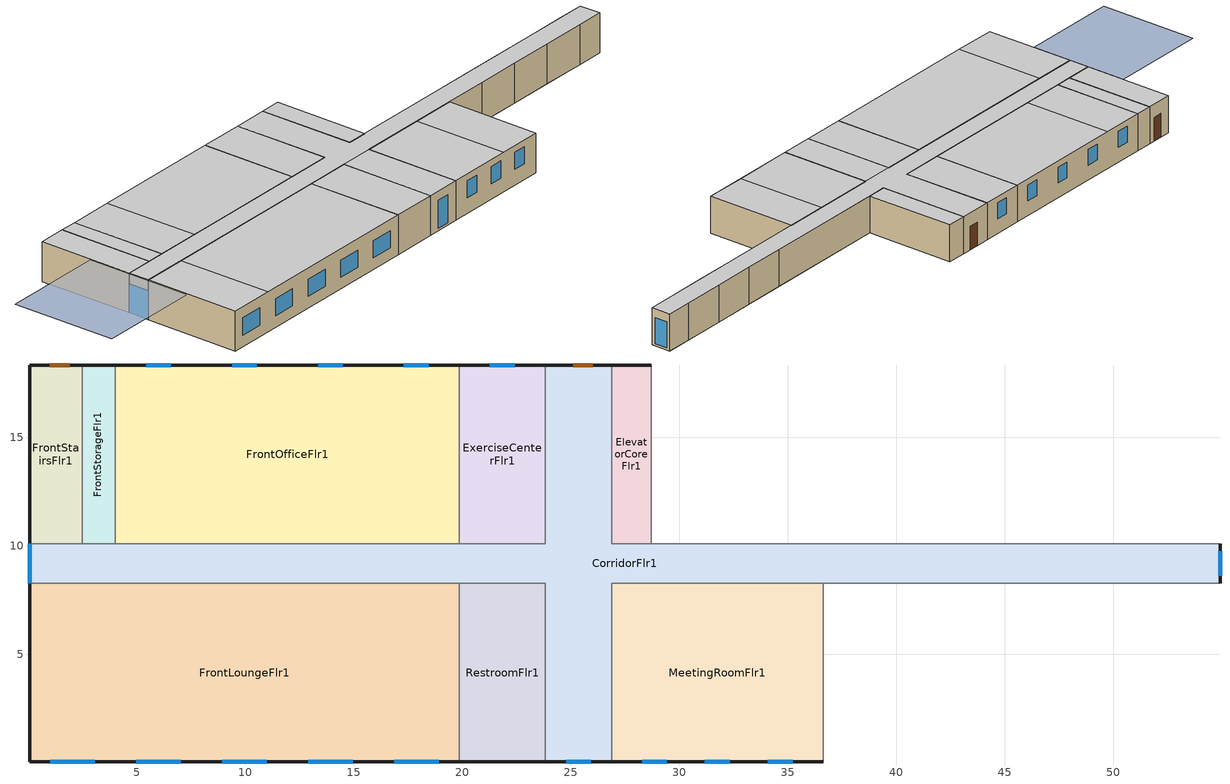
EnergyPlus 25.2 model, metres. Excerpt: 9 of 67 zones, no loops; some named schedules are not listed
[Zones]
CorridorFlr1
 floor ground (S_CorridorFlr1_0_0_0_Ffactor): 54.91,8.28 26.87,8.28 26.87,0.05 23.82,0.05 23.82,8.28 0.05,8.28 0.05,10.11 23.82,10.11 23.82,18.34 26.87,18.34 26.87,10.11 54.91,10.11 z0
 wall outside (nonres_ext_wall_grd): 54.91,8.28 54.91,10.11 / 26.87,18.34 23.82,18.34 / 0.05,10.11 0.05,8.28 / 23.82,0.05 26.87,0.05 z0:3.35
 wall to RearStairsFlr1 (int_wall): 54.91,10.11 52.47,10.11 z0:3.35
 wall to GuestRoom104 (int_wall): 52.47,10.11 48.51,10.11 z0:3.35
 wall to GuestRoom105 (int_wall): 48.51,10.11 44.55,10.11 z0:3.35
 wall to EmployeeLoungeFlr1 (int_wall): 44.55,10.11 40.59,10.11 z0:3.35
 wall to LaundryRoomFlr1 (int_wall): 40.59,10.11 28.7,10.11 z0:3.35
 wall to ElevatorCoreFlr1 (int_wall): 28.7,10.11 26.87,10.11 26.87,18.34 z0:3.35
 wall to ExerciseCenterFlr1 (int_wall): 23.82,18.34 23.82,10.11 19.86,10.11 z0:3.35
 wall to FrontOfficeFlr1 (int_wall): 19.86,10.11 4.01,10.11 z0:3.35
 wall to FrontStorageFlr1 (int_wall): 4.01,10.11 2.49,10.11 z0:3.35
 wall to FrontStairsFlr1 (int_wall): 2.49,10.11 0.05,10.11 z0:3.35
 wall to FrontLoungeFlr1 (int_wall): 0.05,8.28 19.86,8.28 z0:3.35
 wall to RestroomFlr1 (int_wall): 19.86,8.28 23.82,8.28 23.82,0.05 z0:3.35
 wall to MeetingRoomFlr1 (int_wall): 26.87,0.05 26.87,8.28 36.62,8.28 z0:3.35
 wall to MechanicalRoomFlr1 (int_wall): 36.62,8.28 40.59,8.28 z0:3.35
 wall to GuestRoom101 (int_wall): 40.59,8.28 44.55,8.28 z0:3.35
 wall to GuestRoom102 (int_wall): 44.55,8.28 48.51,8.28 z0:3.35
 wall to GuestRoom103 (int_wall): 48.51,8.28 52.47,8.28 z0:3.35
 wall to RearStorageFlr1 (int_wall): 52.47,8.28 54.91,8.28 z0:3.35
 window (NonresWindow_U_0.248_SHGC_0.21): 54.91,8.62 54.91,9.76 / 24.78,0.05 25.92,0.05 z0.19:2.55; 0.05,10.11 0.05,8.28 z0:2.44
 door (Swinging Door_con): 26.01,18.34 25.1,18.34 z0:2.13
 ceiling to CorridorFlr2 (int_slab_ceiling): 0.05,8.28 54.91,8.28 54.91,10.11 26.87,10.11 26.87,18.34 23.82,18.34 23.82,10.11 0.05,10.11 z3.35
 ceiling to GuestRoom206_208 (int_slab_ceiling): 23.82,0.05 26.87,0.05 26.87,8.28 23.82,8.28 z3.35
ElevatorCoreFlr1
 floor ground (S_ElevatorCoreFlr1_0_0_0_Ffactor): 28.7,10.11 26.87,10.11 26.87,18.34 28.7,18.34 z0
 wall outside (nonres_ext_wall_grd): 28.7,18.34 26.87,18.34 z0:3.35
 wall to LaundryRoomFlr1 (int_wall): 28.7,10.11 28.7,18.34 z0:3.35
 ceiling to ElevatorCoreFlr2 (int_slab_ceiling): 26.87,10.11 28.7,10.11 28.7,18.34 26.87,18.34 z3.35
ExerciseCenterFlr1
 floor ground (S_ExerciseCenterFlr1_0_0_0_Ffactor): 23.82,10.11 19.86,10.11 19.86,18.34 23.82,18.34 z0
 wall outside (nonres_ext_wall_grd): 23.82,18.34 19.86,18.34 z0:3.35
 wall to FrontOfficeFlr1 (int_wall): 19.86,18.34 19.86,10.11 z0:3.35
 window (NonresWindow_U_0.248_SHGC_0.21): 22.41,18.34 21.27,18.34 z1.34:2.78
 ceiling to GuestRoom220_223 (int_slab_ceiling): 19.86,10.11 23.82,10.11 23.82,18.34 19.86,18.34 z3.35
FrontOfficeFlr1
 floor ground (S_FrontOfficeFlr1_0_0_0_Ffactor): 19.86,10.11 4.01,10.11 4.01,18.34 19.86,18.34 z0
 wall outside (nonres_ext_wall_grd): 19.86,18.34 4.01,18.34 z0:3.35
 wall to FrontStorageFlr1 (int_wall): 4.01,18.34 4.01,10.11 z0:3.35
 window (NonresWindow_U_0.248_SHGC_0.21): 18.45,18.34 17.31,18.34 / 14.49,18.34 13.34,18.34 / 10.52,18.34 9.38,18.34 / 6.56,18.34 5.42,18.34 z1.34:2.78
 ceiling to GuestRoom220_223 (int_slab_ceiling): 7.97,10.11 19.86,10.11 19.86,18.34 7.97,18.34 z3.35
 ceiling to GuestRoom224 (int_slab_ceiling): 4.01,10.11 7.97,10.11 7.97,18.34 4.01,18.34 z3.35
FrontStorageFlr1
 floor ground (S_FrontStorageFlr1_0_0_0_Ffactor): 4.01,10.11 2.49,10.11 2.49,18.34 4.01,18.34 z0
 wall outside (nonres_ext_wall_grd): 4.01,18.34 2.49,18.34 z0:3.35
 wall to FrontStairsFlr1 (int_wall): 2.49,18.34 2.49,10.11 z0:3.35
 ceiling to FrontStorageFlr2 (int_slab_ceiling): 2.49,10.11 4.01,10.11 4.01,18.34 2.49,18.34 z3.35
FrontStairsFlr1
 floor ground (S_FrontStairsFlr1_0_0_0_Ffactor): 2.49,10.11 0.05,10.11 0.05,18.34 2.49,18.34 z0
 wall outside (nonres_ext_wall_grd): 2.49,18.34 0.05,18.34 0.05,10.11 z0:3.35
 door (Swinging Door_con): 1.89,18.34 0.98,18.34 z0:2.13
 ceiling to FrontStairsFlr2 (int_slab_ceiling): 0.05,10.11 2.49,10.11 2.49,18.34 0.05,18.34 z3.35
FrontLoungeFlr1
 floor ground (S_FrontLoungeFlr1_0_0_0_Ffactor): 19.86,0.05 0.05,0.05 0.05,8.28 19.86,8.28 z0
 wall outside (nonres_ext_wall_grd): 0.05,8.28 0.05,0.05 19.86,0.05 z0:3.35
 wall to RestroomFlr1 (int_wall): 19.86,0.05 19.86,8.28 z0:3.35
 window (NonresWindow_U_0.248_SHGC_0.21): 1,0.05 3.06,0.05 / 4.97,0.05 7.02,0.05 / 8.93,0.05 10.98,0.05 / 12.89,0.05 14.94,0.05 / 16.85,0.05 18.91,0.05 z0.95:2.4
 ceiling to GuestRoom201 (int_slab_ceiling): 0.05,0.05 4.01,0.05 4.01,8.28 0.05,8.28 z3.35
 ceiling to GuestRoom202_205 (int_slab_ceiling): 4.01,0.05 19.86,0.05 19.86,8.28 4.01,8.28 z3.35
RestroomFlr1
 floor ground (S_RestroomFlr1_0_0_0_Ffactor): 23.82,0.05 19.86,0.05 19.86,8.28 23.82,8.28 z0
 wall outside (nonres_ext_wall_grd): 19.86,0.05 23.82,0.05 z0:3.35
 ceiling to GuestRoom206_208 (int_slab_ceiling): 19.86,0.05 23.82,0.05 23.82,8.28 19.86,8.28 z3.35
MeetingRoomFlr1
 floor ground (S_MeetingRoomFlr1_0_0_0_Ffactor): 36.62,0.05 26.87,0.05 26.87,8.28 36.62,8.28 z0
 wall outside (nonres_ext_wall_grd): 26.87,0.05 36.62,0.05 z0:3.35
 wall to MechanicalRoomFlr1 (int_wall): 36.62,0.05 36.62,8.28 z0:3.35
 window (NonresWindow_U_0.248_SHGC_0.21): 28.28,0.05 29.42,0.05 / 34.07,0.05 35.22,0.05 / 31.18,0.05 32.32,0.05 z1.34:2.78
 ceiling to GuestRoom206_208 (int_slab_ceiling): 26.87,0.05 32.66,0.05 32.66,8.28 26.87,8.28 z3.35
 ceiling to GuestRoom209_212 (int_slab_ceiling): 32.66,0.05 36.62,0.05 36.62,8.28 32.66,8.28 z3.35
shading: 0,4.57 0,13.72 -9.14,13.72 -9.14,4.57 z3.35
[Building]
HotelSmall: North Axis=180; Terrain=Suburbs; Loads Convergence Tolerance Value=0.04; Temperature Convergence Tolerance Value=0.4; Solar Distribution=FullExterior; Maximum Number of Warmup Days=50; Minimum Number of Warmup Days=6
[Site:Location]
Albuquerque.Intl.Sunport_NM_USA WMO=723650: Latitude=35.04; Longitude=-106.62; Time Zone=-7; Elevation=1620
[SizingPeriod:DesignDay] Day of Month=21; DryBulb Temperature Range Modifier Type=DefaultMultipliers; Humidity Condition Type=Wetbulb; Barometric Pressure=83318; Rain Indicator=No; Snow Indicator=No; Daylight Saving Time Indicator=No
Name | Month | Day Type | Maximum DryBulb Temperature | Daily DryBulb Temperature Range | Wetbulb or DewPoint at Maximum DryBulb | Wind Speed | Wind Direction | Solar Model Indicator | Sky Clearness | ASHRAE Clear Sky Optical Depth for Beam Irradiance taub | ASHRAE Clear Sky Optical Depth for Diffuse Irradiance taud
Albuquerque.Intl.Sunport_NM_USA Ann Htg 99.6% Condns DB | 12 | WinterDesignDay | -7.9 | 0 | -7.9 | 3.2 | 0 | ASHRAEClearSky | 0
Albuquerque.Intl.Sunport_NM_USA Ann Clg .4% Condns DB=>MWB | 7 | SummerDesignDay | 35.1 | 13.5 | 15.7 | 4.4 | 220 | ASHRAETau |  | 0.463 | 1.887
[Site:GroundTemperature:FCfactorMethod]
January Ground Temperature=13.7; February Ground Temperature=7; March Ground Temperature=2.1; April Ground Temperature=2.6; May Ground Temperature=4.3; June Ground Temperature=8.8; July Ground Temperature=13.9; August Ground Temperature=17.8; September Ground Temperature=23.2; October Ground Temperature=25.6; November Ground Temperature=24.1; December Ground Temperature=20.5
[Site:WaterMainsTemperature]
Calculation Method=Correlation; Annual Average Outdoor Air Temperature=13.6333; Maximum Difference In Monthly Average Outdoor Air Temperatures=23.5
[Material]
Name | Roughness | Thickness | Conductivity | Density | Specific Heat | Thermal Absorptance | Solar Absorptance | Visible Absorptance
F07 25mm stucco | Smooth | 0.0254 | 0.72 | 1856 | 840 | 0.9 | 0.7 | 0.7
G01 13mm gypsum board | Smooth | 0.0127 | 0.16 | 800 | 1090 | 0.9 | 0.7 | 0.5
G01 16mm gypsum board | MediumSmooth | 0.0159 | 0.16 | 800 | 1090
100mm Normalweight concrete floor | MediumRough | 0.1016 | 2.31 | 2322 | 832
[Material:NoMass] Thermal Absorptance=0.9; Solar Absorptance=0.7
Name | Roughness | Thermal Resistance | Visible Absorptance
Opaque Door panel_con | MediumRough | 0.475973 | 0.7
CP02 CARPET PAD | VeryRough | 0.21648 | 0.8
Nonres_Exterior_Wall_Insulation_grd | MediumSmooth | 1.93875 | 0.7
[WindowMaterial:SimpleGlazingSystem]
Glazing Layer: UFactor=1.40821; Solar Heat Gain Coefficient=0.21; Visible Transmittance=0.29
[Construction]
Swinging Door_con: Opaque Door panel_con
int_wall: G01 13mm gypsum board, G01 13mm gypsum board
int_slab_ceiling: CP02 CARPET PAD, 100mm Normalweight concrete floor
nonres_ext_wall_grd: F07 25mm stucco, G01 16mm gypsum board, Nonres_Exterior_Wall_Insulation_grd, G01 16mm gypsum board
NonresWindow_U_0.248_SHGC_0.21: Glazing Layer
[Construction:FfactorGroundFloor] FFactor=0.90012
Name | Area | PerimeterExposed
S_CorridorFlr1_0_0_0_Ffactor | 150.506 | 9.7536
S_FrontLoungeFlr1_0_0_0_Ffactor | 163.056 | 28.0422
S_RestroomFlr1_0_0_0_Ffactor | 32.6113 | 3.9624
S_MeetingRoomFlr1_0_0_0_Ffactor | 80.2739 | 9.7536
S_ElevatorCoreFlr1_0_0_0_Ffactor | 15.0503 | 1.8288
S_ExerciseCenterFlr1_0_0_0_Ffactor | 32.609 | 3.9624
S_FrontOfficeFlr1_0_0_0_Ffactor | 130.436 | 15.8496
S_FrontStairsFlr1_0_0_0_Ffactor | 20.0671 | 10.668
S_FrontStorageFlr1_0_0_0_Ffactor | 12.5419 | 1.524
[Zone] Type=1; Multiplier=1
CorridorFlr1; FrontLoungeFlr1; RestroomFlr1; MeetingRoomFlr1; ElevatorCoreFlr1; ExerciseCenterFlr1; FrontOfficeFlr1; FrontStairsFlr1; FrontStorageFlr1
[People] Number of People Calculation Method=People; Fraction Radiant=0.3; Sensible Heat Fraction=autocalculate; Activity Level Schedule=Activity_Sch; Mean Radiant Temperature Calculation Type=EnclosureAveraged
Name | Zone or ZoneList or Space or SpaceList | Number of People Schedule | Number of People
CorridorFlr1_People | CorridorFlr1 | AlwaysOff | 8.1
ElevatorCoreFlr1_People | ElevatorCoreFlr1 | AlwaysOff | 0.243
ExerciseCenterFlr1_People | ExerciseCenterFlr1 | ExerciseCenter_Occ_Sch | 7
FrontLoungeFlr1_People | FrontLoungeFlr1 | Lobby_Occ_Sch | 53
FrontOfficeFlr1_People | FrontOfficeFlr1 | Office_Occ_w_SB_Sch | 10
FrontStairsFlr1_People | FrontStairsFlr1 | AlwaysOff | 1.08
FrontStorageFlr1_People | FrontStorageFlr1 | AlwaysOff | 0.27
MeetingRoomFlr1_People | MeetingRoomFlr1 | MeetingRoom_Occ_w_SB_Sch | 43
RestroomFlr1_People | RestroomFlr1 | Lobby_Occ_Sch | 1.755
[Lights] Design Level Calculation Method=Watts/Area; Return Air Fraction=0; Fraction Radiant=0.7; Fraction Visible=0.2; Fraction Replaceable=1; EndUse Subcategory=LightsWired
Name | Zone or ZoneList or Space or SpaceList | Schedule | Lighting Level | Watts per Floor Area
CorridorFlr1_Lights | CorridorFlr1 | ltg_sch_corridor | 0 | 5.115006
ElevatorCoreFlr1_Lights | ElevatorCoreFlr1 | ltg_sch_elevator | 0 | 0
ExerciseCenterFlr1_Lights | ExerciseCenterFlr1 | ltg_sch_exercise | 0 | 9.532512
FrontLoungeFlr1_Lights | FrontLoungeFlr1 | ltg_sch_lobby | 0 | 7.750008
FrontOfficeFlr1_Lights | FrontOfficeFlr1 | ltg_sch_office | 0 | 6.660162
FrontStairsFlr1_Lights | FrontStairsFlr1 | ltg_sch_stair | 0 | 4.553127
FrontStorageFlr1_Lights | FrontStorageFlr1 | ltg_sch_storage | 0 | 3.458439
MeetingRoomFlr1_Lights | MeetingRoomFlr1 | ltg_sch_meeting | 0 | 8.525007
RestroomFlr1_Lights | RestroomFlr1 | ltg_sch_restroom |  | 7.168761
[ElectricEquipment] Fraction Latent=0; Fraction Radiant=0.5; Fraction Lost=0
Name | Zone or ZoneList or Space or SpaceList | Schedule | Design Level Calculation Method | Design Level | EndUse Subcategory | Watts per Floor Area
CorridorFlr1_PlugLoad | CorridorFlr1 | AlwaysOff | EquipmentLevel | 0 | MiscPlug
ElevatorCoreFlr1_Elevators_Equip | ElevatorCoreFlr1 | BLDG_ELEVATORS | EquipmentLevel | 8721.8 | ElevatorLift
Elevators_Lights_Fan | ElevatorCoreFlr1 | ELEV_LIGHT_FAN_SCH_ADD_DF | EquipmentLevel | 105.31 | ElevatorLightsFan
ExerciseCenterFlr1_PlugLoad | ExerciseCenterFlr1 | ExerciseCenter_Eqp_Sch | Watts/Area | 0 | MiscPlug | 18.59
FrontLoungeFlr1_PlugLoad | FrontLoungeFlr1 | Lobby_Eqp_Sch | Watts/Area | 0 | MiscPlug | 26.06
FrontOfficeFlr1_PlugLoad | FrontOfficeFlr1 | OFF_EQUIP_SCH | Watts/Area | 0 | MiscPlug | 13.78
FrontStairsFlr1_PlugLoad | FrontStairsFlr1 | AlwaysOff | EquipmentLevel | 0 | MiscPlug
FrontStorageFlr1_PlugLoad | FrontStorageFlr1 | AlwaysOff | EquipmentLevel | 0 | MiscPlug
MeetingRoomFlr1_PlugLoad | MeetingRoomFlr1 | MeetingRoom_Eqp_Sch | Watts/Area | 0 | MiscPlug | 6.18
RestroomFlr1_PlugLoad | RestroomFlr1 | AlwaysOff | EquipmentLevel | 0 | MiscPlug
[ZoneInfiltration:DesignFlowRate] Temperature Term Coefficient=0; Velocity Squared Term Coefficient=0
Name | Zone or ZoneList or Space or SpaceList | Schedule | Design Flow Rate Calculation Method | Design Flow Rate | Flow Rate per Exterior Surface Area | Constant Term Coefficient | Velocity Term Coefficient
CorridorFlr1_Infiltration | CorridorFlr1 | AlwaysOn | Flow/ExteriorWallArea | 0 | 0.000569572 | 0 | 0.224
CorridorFlr1_Door_Infiltration | CorridorFlr1 | INFIL_Door_Opening_SCH | Flow/Zone | 0.591822 |  | 1 | 0
ElevatorCoreFlr1_Infiltration | ElevatorCoreFlr1 | AlwaysOn | Flow/ExteriorWallArea | 0 | 0.000569572 | 0 | 0.224
ExerciseCenterFlr1_Infiltration | ExerciseCenterFlr1 | CommonArea_Infil_Sch | Flow/ExteriorWallArea | 0 | 0.000569572 | 0 | 0.224
FrontLoungeFlr1_Infiltration | FrontLoungeFlr1 | CommonArea_Infil_Sch | Flow/ExteriorWallArea | 0 | 0.000569572 | 0 | 0.224
FrontOfficeFlr1_Infiltration | FrontOfficeFlr1 | CommonArea_Infil_Sch | Flow/ExteriorWallArea | 0 | 0.000569572 | 0 | 0.224
FrontStairsFlr1_Infiltration | FrontStairsFlr1 | AlwaysOn | Flow/ExteriorWallArea | 0 | 0.000569572 | 0 | 0.224
FrontStorageFlr1_Infiltration | FrontStorageFlr1 | AlwaysOn | Flow/ExteriorWallArea | 0 | 0.000569572 | 0 | 0.224
MeetingRoomFlr1_Infiltration | MeetingRoomFlr1 | GuestRoom_Infil_Sch | Flow/ExteriorWallArea | 0 | 0.000569572 | 0 | 0.224
RestroomFlr1_Infiltration | RestroomFlr1 | CommonArea_Infil_Sch | Flow/ExteriorWallArea | 0 | 0.000569572 | 0 | 0.224
[Exterior:Lights]
Exterior_Lights: Schedule=Exterior_Lgt_ALWAYS_ON; Design Level=2361.05; Control Option=AstronomicalClock; EndUse Subcategory=General
[HVACTemplate:Zone:VRF] Template VRF System=VRF_System_1; Design Specification Outdoor Air Object=Autosize; Design Specification Zone Air Distribution Object=Autosize; Supply Air Fan placement=Autosize
CorridorFlr1; FrontLoungeFlr1; RestroomFlr1; MeetingRoomFlr1
[HVACTemplate:System:VRF]
VRF_System_1: Gross Rated Total Cooling Capacity=Autosize; Gross Rated Cooling COP=4.2; Minimum Outdoor Temperature in Cooling Mode=-6; Maximum Outdoor Temperature in Cooling Mode=43; Gross Rated Heating Capacity=Autosize; Rated Heating Capacity Sizing Ratio=1.3; Gross Rated Heating COP=4.5; Minimum Outdoor Temperature in Heating Mode=-25; Maximum Outdoor Temperature in Heating Mode=20; Minimum Heat Pump PartLoad Ratio=0.15
[ZoneControl:Thermostat] Control Type Schedule=ThermostatSetpoint:DualSetpoint; Control 1=Htg-SetP-Sch
Name | Zone or ZoneList
Thermostat_CorridorFlr1 | CorridorFlr1
Thermostat_FrontLoungeFlr1 | FrontLoungeFlr1
Thermostat_RestroomFlr1 | RestroomFlr1
Thermostat_MeetingRoomFlr1 | MeetingRoomFlr1
Thermostat_ExerciseCenterFlr1 | ExerciseCenterFlr1
Thermostat_FrontOfficeFlr1 | FrontOfficeFlr1
Thermostat_FrontStorageFlr1 | FrontStorageFlr1
[Generator:PVWatts]
PV_module: PVWatts Version=5; DC System Capacity=19753; Module Type=Premium; Array Type=FixedOpenRack; System Losses=0.113; Array Geometry Type=TiltAzimuth; Tilt Angle=0; Azimuth Angle=180
[ElectricLoadCenter:Inverter:PVWatts]
PV_Inverter: DC to AC Size Ratio=1.2; Inverter Efficiency=0.96
[ElectricLoadCenter:Generators]
PV_Generator: Generator 1=PV_module; Generator 1 Rated Electric Power Output=19753; Generator 1 Availability Schedule=PV_SCH
[ElectricLoadCenter:Distribution]
Generator: Generator List=PV_Generator; Generator Operation Scheme Type=Baseload; Electrical Buss Type=DirectCurrentWithInverter; Inverter=PV_Inverter
[Schedule:Compact]
AlwaysOff: Through: 12/31, For: AllDays, Until: 24:00, 0
Lobby_Occ_Sch: Through: 12/31, For: Weekdays, Until: 05:00, 0.1, Until: 06:00, 0.3, Until: 10:00, 0.7, Until: 16:00, 0.2, Until: 18:00, 0.4, Until: 22:00, 0.2, Until: 24:00, 0.1, For: Saturday Sunday Holidays, Until: 06:00, 0.1, Until: 07:00, 0.3, Until: 10:00, 0.7, Until: 22:00, 0.2, Until: 24:00, 0.1, For: WinterDesignDay, Until: 24:00, 0, For: SummerDesignDay CustomDay1 CustomDay2, Until: 24:00, 1
Office_Occ_w_SB_Sch: Through: 12/31, For: Weekdays, Until: 01:00, 0.2, Until: 02:00, 0.2, Until: 03:00, 0.2, Until: 04:00, 0.2, Until: 05:00, 0.2, Until: 06:00, 0.2, Until: 07:00, 0.3, Until: 08:00, 0.4, Until: 09:00, 1, Until: 10:00, 1, Until: 11:00, 1, Until: 12:00, 1, Until: 13:00, 0, Until: 14:00, 1, Until: 15:00, 0, Until: 16:00, 1, Until: 17:00, 1, Until: 18:00, 0.4, Until: 19:00, 0.3, Until: 20:00, 0.2, Until: 21:00, 0.2, Until: 22:00, 0.2, Until: 23:00, 0.2, Until: 24:00, 0.2, For: Saturday Sunday Holidays, Until: 01:00, 0.2, Until: 02:00, 0.2, Until: 03:00, 0.2, Until: 04:00, 0.2, Until: 05:00, 0.2, Until: 06:00, 0.2, Until: 07:00, 0.2, Until: 08:00, 0.3, Until: 09:00, 0.5, Until: 10:00, 0.5, Until: 11:00, 0.5, Until: 12:00, 0, Until: 13:00, 0.5, Until: 14:00, 0.5, Until: 15:00, 0, Until: 16:00, 0.5, Until: 17:00, 0.5, Until: 18:00, 0.3, Until: 19:00, 0.2, Until: 20:00, 0.2, Until: 21:00, 0.2, Until: 22:00, 0.2, Until: 23:00, 0.2, Until: 24:00, 0.2, For: WinterDesignDay, Until: 24:00, 0, For: SummerDesignDay CustomDay1 CustomDay2, Until: 24:00, 1
MeetingRoom_Occ_w_SB_Sch: Through: 12/31, For: Weekdays, Until: 01:00, 0, Until: 02:00, 0, Until: 03:00, 0, Until: 04:00, 0, Until: 05:00, 0, Until: 06:00, 0, Until: 07:00, 0, Until: 08:00, 0.05, Until: 09:00, 0.5, Until: 10:00, 0.5, Until: 11:00, 0, Until: 12:00, 0, Until: 13:00, 0.05, Until: 14:00, 0.5, Until: 15:00, 0, Until: 16:00, 0.2, Until: 17:00, 0, Until: 18:00, 0, Until: 19:00, 0, Until: 20:00, 0, Until: 21:00, 0, Until: 22:00, 0, Until: 23:00, 0, Until: 24:00, 0, For: Saturday Sunday Holidays, Until: 01:00, 0, Until: 02:00, 0, Until: 03:00, 0, Until: 04:00, 0, Until: 05:00, 0, Until: 06:00, 0, Until: 07:00, 0, Until: 08:00, 0.05, Until: 09:00, 0.5, Until: 10:00, 0.5, Until: 11:00, 0.2, Until: 12:00, 0.2, Until: 13:00, 0, Until: 14:00, 0, Until: 15:00, 0, Until: 16:00, 0, Until: 17:00, 0, Until: 18:00, 0, Until: 19:00, 0, Until: 20:00, 0, Until: 21:00, 0, Until: 22:00, 0, Until: 23:00, 0, Until: 24:00, 0, For: WinterDesignDay, Until: 24:00, 0, For: SummerDesignDay CustomDay1 CustomDay2, Until: 24:00, 1
ExerciseCenter_Occ_Sch: Through: 12/31, For: AllDays, Until: 06:00, 0, Until: 07:00, 0.5, Until: 11:00, 1, Until: 12:00, 0.5, Until: 13:00, 0, Until: 22:00, 1, Until: 23:00, 0.5, Until: 24:00, 0
Activity_Sch: Through: 12/31, For: AllDays, Until: 24:00, 132
[SCHEDULE:COMPACT]
ltg_sch_office: Through: 12/31, For: SummerDesignDay, Until: 24:00, 1, For: WinterDesignDay, Until: 24:00, 0, For: Weekdays, Until: 7:00, 0.33594, Until: 8:00, 0.40984, Until: 12:00, 0.60469, Until: 13:00, 0.5375, Until: 17:00, 0.60469, Until: 18:00, 0.40984, Until: 24:00, 0.33594, For: Saturday, Until: 7:00, 0.33594, Until: 8:00, 0.40984, Until: 12:00, 0.60469, Until: 13:00, 0.5375, Until: 17:00, 0.60469, Until: 18:00, 0.40984, Until: 24:00, 0.33594, For: AllOtherDays, Until: 7:00, 0.33594, Until: 8:00, 0.40984, Until: 12:00, 0.60469, Until: 13:00, 0.5375, Until: 17:00, 0.60469, Until: 18:00, 0.40984, Until: 24:00, 0.33594
ltg_sch_lobby: Through: 12/31, For: SummerDesignDay, Until: 24:00, 1, For: WinterDesignDay, Until: 24:00, 0, For: Weekdays, Until: 5:00, 0, Until: 6:00, 0.15, Until: 7:00, 0.225, Until: 8:00, 0.375, Until: 18:00, 0.75, Until: 19:00, 0.375, Until: 20:00, 0.225, Until: 21:00, 0.15, Until: 22:00, 0.0375, Until: 24:00, 0, For: Saturday, Until: 5:00, 0, Until: 6:00, 0.15, Until: 7:00, 0.225, Until: 8:00, 0.375, Until: 18:00, 0.75, Until: 19:00, 0.375, Until: 20:00, 0.225, Until: 21:00, 0.15, Until: 22:00, 0.0375, Until: 24:00, 0, For: AllOtherDays, Until: 5:00, 0, Until: 6:00, 0.15, Until: 7:00, 0.225, Until: 8:00, 0.375, Until: 18:00, 0.75, Until: 19:00, 0.375, Until: 20:00, 0.225, Until: 21:00, 0.15, Until: 22:00, 0.0375, Until: 24:00, 0
ltg_sch_exercise: Through: 12/31, For: SummerDesignDay, Until: 24:00, 1, For: WinterDesignDay, Until: 24:00, 0, For: Weekdays, Until: 6:00, 0, Until: 7:00, 0.325, Until: 22:00, 0.65, Until: 23:00, 0.325, Until: 24:00, 0, For: Saturday, Until: 6:00, 0, Until: 7:00, 0.325, Until: 22:00, 0.65, Until: 23:00, 0.325, Until: 24:00, 0, For: AllOtherDays, Until: 6:00, 0, Until: 7:00, 0.325, Until: 22:00, 0.65, Until: 23:00, 0.325, Until: 24:00, 0
ltg_sch_stair: Through: 12/31, For: SummerDesignDay, Until: 24:00, 1, For: WinterDesignDay, Until: 24:00, 0, For: Weekdays, Until: 24:00, 0.25, For: Saturday, Until: 24:00, 0.25, For: AllOtherDays, Until: 24:00, 0.25
ltg_sch_elevator: Through: 12/31, For: SummerDesignDay, Until: 24:00, 1, For: WinterDesignDay, Until: 24:00, 0, For: Weekdays, Until: 24:00, 0, For: Saturday, Until: 24:00, 0, For: AllOtherDays, Until: 24:00, 0
ltg_sch_corridor: Through: 12/31, For: SummerDesignDay, Until: 24:00, 1, For: WinterDesignDay, Until: 24:00, 0, For: Weekdays, Until: 24:00, 0.75, For: Saturday, Until: 24:00, 0.75, For: AllOtherDays, Until: 24:00, 0.75
